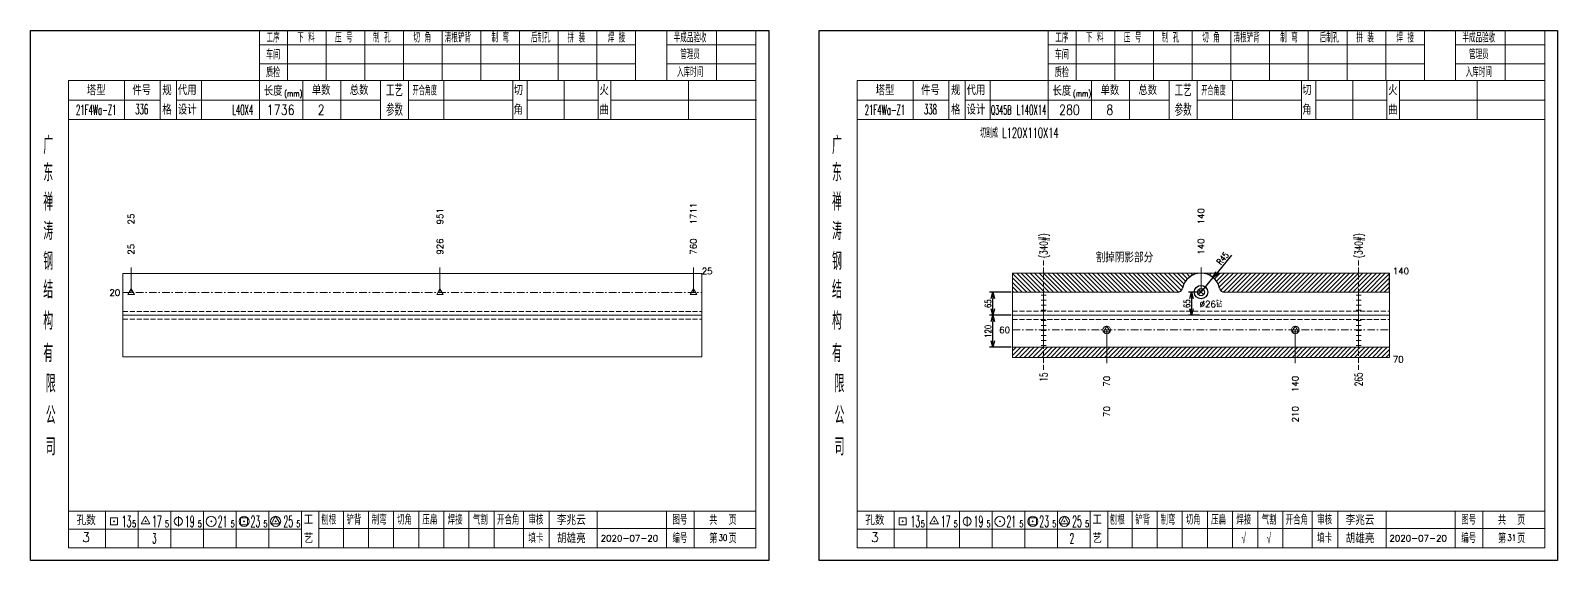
# Model space of a CAD drawing. Extents: x 1310 to 15542, y -76 to 8381.
# Drawn here: x 10568 to 11172, y 4374 to 4584 of the extents above; entities that cross this region are included whole.
import ezdxf
from ezdxf.enums import TextEntityAlignment as Align

# ---------------------------------------------------------------- set-up
doc = ezdxf.new("R2010")
doc.units = 0
doc.header["$MEASUREMENT"] = 0
doc.linetypes.add('一点画线', pattern=[5.2, 3, -1, 0.2, -1])
doc.linetypes.add('虚线', pattern=[2.75, 2, -0.75])
doc.layers.get('0').update_dxf_attribs({"linetype": 'CONTINUOUS', "lineweight": 25})
doc.layers.get('Defpoints').update_dxf_attribs({"linetype": 'CONTINUOUS'})
for name, color, linetype, lineweight in [('1', 7, 'CONTINUOUS', 25), ('2', 7, 'CONTINUOUS', 25), ('4', 7, 'CONTINUOUS', 25), ('5', 7, 'CONTINUOUS', 25)]:
    doc.layers.add(name, color=color, linetype=linetype, lineweight=lineweight)
doc.styles.add('DimFont', font='simplex.shx', dxfattribs={"width": 0.8, "bigfont": 'gbhzfs.shx'})
doc.styles.get("Standard").update_dxf_attribs({"font": 'simplex.shx', "width": 0.7, "height": 3, "bigfont": 'gbhzfs.shx'})
doc.dimstyles.new('DHDxfDimStyleOpen30', dxfattribs={"dimtxt": 2.5, "dimasz": 2.5, "dimexe": 1.25, "dimexo": 0.625, "dimtad": 2, "dimtxsty": 'DimFont', "dimblk": 'OPEN30', "dimblk1": 'OPEN30', "dimblk2": 'OPEN30', "dimcen": 2.5, "dimadec": 0, "dimazin": 0, "dimtfac": 1, "dimtmove": 0, "dimatfit": 3, "dimfxl": 0, "dimarcsym": 0})

# ---------------------------------------------------------------- blocks, each defined once
blk = doc.blocks.new('孔17.5')
at = {"layer": '5', "color": 7, "linetype": 'Continuous', "lineweight": 13}
for p, q in [((0, 1), (-0.866, -0.5)), ((-0.1, -0.1), (0.1, 0.1)), ((0.1, -0.1), (-0.1, 0.1)), ((0.866, -0.5), (0, 1)), ((-0.866, -0.5), (0.866, -0.5))]:
    blk.add_line(p, q, dxfattribs=at)
blk = doc.blocks.new('孔25.5')
at = {"layer": '5', "color": 7, "linetype": 'Continuous', "lineweight": 13}
for p, q in [((0, 1), (-0.866, -0.5)), ((-0.1, -0.1), (0.1, 0.1)), ((0.1, -0.1), (-0.1, 0.1)), ((0.866, -0.5), (0, 1)), ((-0.866, -0.5), (0.866, -0.5))]:
    blk.add_line(p, q, dxfattribs=at)
blk.add_circle((0, 0), 1, dxfattribs=at)
blk = doc.blocks.new('_OPEN30')
at = {"color": 0, "linetype": 'ByBlock', "lineweight": -2}
for p, q in [((-1, 0.27), (0, 0)), ((0, 0), (-1, -0.27)), ((0, 0), (-1, 0))]:
    blk.add_line(p, q, dxfattribs=at)
blk = doc.blocks.new('*D11')
at = {"color": 0, "linetype": 'Continuous', "lineweight": -2}
for p, q in [((11030.76, 4480.06), (11026.41, 4480.06)), ((11027.66, 4477.56), (11027.66, 4473.38)), ((11030.76, 4470.88), (11026.41, 4470.88))]:
    blk.add_line(p, q, dxfattribs=at)
at = {"layer": 'Defpoints', "color": 0, "linetype": 'Continuous'}
for p in [(11031.39, 4480.06), (11027.66, 4470.88), (11031.39, 4470.88)]:
    blk.add_point(p, dxfattribs=at)
at = {"color": 0, "linetype": 'Continuous', "lineweight": -2, "xscale": 2.5, "yscale": 2.5, "zscale": 2.5}
for p, rotation in [((11027.66, 4480.06), 90), ((11027.66, 4470.88), 270)]:
    blk.add_blockref('_OPEN30', p, dxfattribs=dict(at, rotation=rotation))
at = {"color": 0, "linetype": 'Continuous', "insert": (11025.79, 4475.47), "char_height": 2.5, "attachment_point": 5, "rotation": 90, "style": 'DimFont'}
blk.add_mtext('65', dxfattribs=at)
blk = doc.blocks.new('*D12')
at = {"color": 0, "linetype": 'Continuous', "lineweight": -2}
for p, q in [((10956.2, 4470.88), (10947.75, 4470.88)), ((10949, 4460.7), (10949, 4468.38)), ((10956.2, 4458.2), (10947.75, 4458.2))]:
    blk.add_line(p, q, dxfattribs=at)
at = {"layer": 'Defpoints', "color": 0, "linetype": 'Continuous'}
for p in [(10949, 4470.88), (10956.82, 4470.88), (10956.82, 4458.2)]:
    blk.add_point(p, dxfattribs=at)
at = {"color": 0, "linetype": 'Continuous', "lineweight": -2, "xscale": 2.5, "yscale": 2.5, "zscale": 2.5}
for p, rotation in [((10949, 4470.88), 90), ((10949, 4458.2), 270)]:
    blk.add_blockref('_OPEN30', p, dxfattribs=dict(at, rotation=rotation))
at = {"color": 0, "linetype": 'Continuous', "insert": (10947.12, 4464.54), "char_height": 2.5, "attachment_point": 5, "rotation": 90, "style": 'DimFont'}
blk.add_mtext('120', dxfattribs=at)
blk = doc.blocks.new('*D13')
at = {"color": 0, "linetype": 'Continuous', "lineweight": -2}
for p, q in [((10956.2, 4480.06), (10947.75, 4480.06)), ((10949, 4473.38), (10949, 4477.56)), ((10956.2, 4470.88), (10947.75, 4470.88))]:
    blk.add_line(p, q, dxfattribs=at)
at = {"layer": 'Defpoints', "color": 0, "linetype": 'Continuous'}
for p in [(10949, 4480.06), (10956.82, 4480.06), (10956.82, 4470.88)]:
    blk.add_point(p, dxfattribs=at)
at = {"color": 0, "linetype": 'Continuous', "lineweight": -2, "xscale": 2.5, "yscale": 2.5, "zscale": 2.5}
for p, rotation in [((10949, 4480.06), 90), ((10949, 4470.88), 270)]:
    blk.add_blockref('_OPEN30', p, dxfattribs=dict(at, rotation=rotation))
at = {"color": 0, "linetype": 'Continuous', "insert": (10947.12, 4475.47), "char_height": 2.5, "attachment_point": 5, "rotation": 90, "style": 'DimFont'}
blk.add_mtext('65', dxfattribs=at)
blk = doc.blocks.new('*D14')
at = {"color": 0, "linetype": 'Continuous', "lineweight": -2}
for p, q in [((11043.5, 4494.68), (11037.77, 4487.76)), ((11031.39, 4480.06), (11036.17, 4485.84))]:
    blk.add_line(p, q, dxfattribs=at)
at = {"layer": 'Defpoints', "color": 0, "linetype": 'Continuous'}
for p in [(11036.17, 4485.84), (11031.39, 4480.06)]:
    blk.add_point(p, dxfattribs=at)
at = {"color": 0, "linetype": 'Continuous', "lineweight": -2, "xscale": 2.5, "yscale": 2.5, "zscale": 2.5, "rotation": 230.3478719668352}
blk.add_blockref('_OPEN30', (11036.17, 4485.84), dxfattribs=at)
at = {"color": 0, "linetype": 'Continuous', "insert": (11039.99, 4493.38), "char_height": 2.5, "attachment_point": 5, "rotation": 50.34787, "style": 'DimFont'}
blk.add_mtext('R45', dxfattribs=at)
blk = doc.blocks.new('CTJGK')
at = {"color": 6, "linetype": 'Continuous'}
for p, q in [((0, 209.97), (292.13, 209.97)), ((0, 0), (0, 209.97)), ((292.13, 209.97), (292.13, 0)), ((292.13, 0), (0, 0))]:
    blk.add_line(p, q, dxfattribs=at)

msp = doc.modelspace()

# ---------------------------------------------------------------- hatches: boundary and pattern name
at = {"linetype": 'Continuous'}
h = msp.add_hatch(dxfattribs=at)
h.set_pattern_fill('ANSI31', color=0, scale=10, style=0)
h.set_pattern_definition([(135, (22062.7734, 0), (0.88388348, 0.88388348), [])])
h.paths.add_polyline_path([(10969.012, 4487.564), (11031.387, 4487.564, 0.3533665), (11024.055, 4481.643, -0.3533665), (11022.1, 4480.064), (10969.012, 4480.064)])
h.paths.add_polyline_path([(10956.822, 4487.564), (10969.012, 4487.564), (10969.012, 4480.064), (10956.822, 4480.064)])
h = msp.add_hatch(dxfattribs=at)
h.set_pattern_fill('ANSI31', color=0, scale=10, style=0)
h.paths.add_polyline_path([(11093.762, 4487.564), (11031.387, 4487.564, -0.3533665), (11038.719, 4481.643, 0.3533665), (11040.674, 4480.064), (11093.762, 4480.064)])
h.paths.add_polyline_path([(11105.952, 4487.564), (11093.762, 4487.564), (11093.762, 4480.064), (11105.952, 4480.064)])
h = msp.add_hatch(dxfattribs=at)
h.set_pattern_fill('ANSI31', color=0, scale=10, style=0)
h.paths.add_polyline_path([(10969.097, 4458.204), (10956.822, 4458.204), (10956.822, 4454.204), (10969.097, 4454.204)])
h.paths.add_polyline_path([(10994.104, 4458.204), (10969.097, 4458.204), (10969.097, 4454.204), (10994.104, 4454.204)])
h.paths.add_polyline_path([(11068.669, 4458.204), (10994.104, 4458.204), (10994.104, 4454.204), (11068.669, 4454.204)])
h.paths.add_polyline_path([(11093.762, 4458.204), (11068.669, 4458.204), (11068.669, 4454.204), (11093.762, 4454.204)])
h.paths.add_polyline_path([(11105.952, 4458.204), (11093.762, 4458.204), (11093.762, 4454.204), (11105.952, 4454.204)])

# ---------------------------------------------------------------- linework, layer by layer
at = {"color": 7, "linetype": 'Continuous', "lineweight": 13}
for p, q in [((10607.991, 4479.884), (10607.991, 4489.884)), ((10730.212, 4479.884), (10730.212, 4489.884)), ((10830.522, 4479.884), (10830.522, 4489.884)), ((11031.387, 4480.064), (11031.387, 4489.884)), ((10994.104, 4465.064), (10994.104, 4451.884)), ((11068.669, 4465.064), (11068.669, 4451.884))]:
    msp.add_line(p, q, dxfattribs=at)
at = {"color": 7, "linetype": 'Continuous', "lineweight": 18}
for p, q in [((10604.692, 4487.384), (10604.692, 4454.384)), ((10604.692, 4487.384), (10833.822, 4487.384)), ((10833.822, 4487.384), (10833.822, 4454.384)), ((10956.822, 4487.564), (10956.822, 4454.204)), ((10956.822, 4487.564), (11105.952, 4487.564)), ((10956.822, 4480.064), (11022.1, 4480.064)), ((11040.674, 4480.064), (11105.952, 4480.064)), ((11105.952, 4480.064), (11105.952, 4454.204)), ((10604.692, 4470.884), (10833.822, 4470.884)), ((10956.822, 4470.884), (11105.952, 4470.884))]:
    msp.add_line(p, q, dxfattribs=at)
at = {"color": 0, "linetype": 'Continuous'}
msp.add_line((11105.952, 4480.064), (11105.952, 4487.564), dxfattribs=at)
at = {"color": 3, "linetype": '一点画线', "lineweight": 13}
for p, q in [((10604.692, 4479.884), (10833.822, 4479.884)), ((10956.822, 4465.064), (11105.952, 4465.064))]:
    msp.add_line(p, q, dxfattribs=at)
at = {"color": 8, "linetype": 'Continuous', "lineweight": 9}
for p, q in [((11030.387, 4479.064), (11032.387, 4481.064)), ((11030.387, 4481.064), (11032.387, 4479.064))]:
    msp.add_line(p, q, dxfattribs=at)
at = {"color": 1, "linetype": '虚线', "lineweight": 18}
for p, q in [((10604.692, 4472.384), (10833.822, 4472.384)), ((10956.822, 4472.564), (11105.952, 4472.564)), ((10604.692, 4469.384), (10833.822, 4469.384)), ((10956.822, 4469.204), (11105.952, 4469.204))]:
    msp.add_line(p, q, dxfattribs=at)
at = {"color": 0, "linetype": 'Continuous'}
for radius in [2.656, 1.414]:
    msp.add_circle((11031.387, 4480.064), radius, dxfattribs=at)
for centre, radius, start, end in [((11031.387, 4480.064), 7.5, 12.153197, 167.846803), ((11022.1, 4482.064), 2, 270, 347.846803), ((11040.674, 4482.064), 2, 192.153197, 270)]:
    msp.add_arc(centre, radius, start, end, dxfattribs=at)
at = {"layer": '1', "color": 7, "linetype": 'Continuous', "lineweight": 18}
for p, q in [((10604.692, 4454.384), (10833.822, 4454.384)), ((10956.822, 4458.204), (11105.952, 4458.204)), ((10956.822, 4454.204), (11105.952, 4454.204))]:
    msp.add_line(p, q, dxfattribs=at)
at = {"layer": '2', "color": 216, "linetype": '虚线', "lineweight": 13}
for p, q in [((10969.097, 4492.564), (10969.097, 4449.204)), ((11093.762, 4492.564), (11093.762, 4449.204))]:
    msp.add_line(p, q, dxfattribs=at)
at = {"layer": '2', "color": 7, "linetype": 'Continuous', "lineweight": 13}
for p, q in [((10970.097, 4478.884), (10968.097, 4478.884)), ((10969.097, 4470.884), (10969.097, 4479.624)), ((11094.762, 4478.884), (11092.762, 4478.884)), ((11093.762, 4470.884), (11093.762, 4480.064)), ((10970.097, 4476.884), (10968.097, 4476.884)), ((10970.097, 4474.884), (10968.097, 4474.884)), ((10970.097, 4472.884), (10968.097, 4472.884)), ((11094.762, 4476.884), (11092.762, 4476.884)), ((11094.762, 4474.884), (11092.762, 4474.884)), ((11094.762, 4472.884), (11092.762, 4472.884)), ((10968.097, 4468.884), (10970.097, 4468.884)), ((10968.097, 4466.884), (10970.097, 4466.884)), ((10969.097, 4470.884), (10969.097, 4458.204)), ((11092.762, 4468.884), (11094.762, 4468.884)), ((11092.762, 4466.884), (11094.762, 4466.884)), ((11093.762, 4470.884), (11093.762, 4458.204)), ((10968.097, 4464.884), (10970.097, 4464.884)), ((10968.097, 4462.884), (10970.097, 4462.884)), ((10968.097, 4460.884), (10970.097, 4460.884)), ((11092.762, 4464.884), (11094.762, 4464.884)), ((11092.762, 4462.884), (11094.762, 4462.884)), ((11092.762, 4460.884), (11094.762, 4460.884)), ((10968.097, 4458.884), (10970.097, 4458.884)), ((11092.762, 4458.884), (11094.762, 4458.884))]:
    msp.add_line(p, q, dxfattribs=at)
at = {"layer": '4', "color": 1, "linetype": 'Continuous', "lineweight": 18}
for p, q in [((10568.192, 4583.711), (10568.192, 4373.741)), ((10860.322, 4583.711), (10568.192, 4583.711)), ((10658.822, 4583.711), (10658.822, 4563.871)), ((10669.852, 4583.711), (10669.852, 4563.851)), ((10685.162, 4583.711), (10685.162, 4563.851)), ((10700.482, 4583.711), (10700.482, 4563.851)), ((10715.792, 4583.711), (10715.792, 4563.851)), ((10731.102, 4583.711), (10731.102, 4563.851)), ((10746.412, 4583.711), (10746.412, 4563.851)), ((10761.732, 4583.711), (10761.732, 4563.851)), ((10777.042, 4583.711), (10777.042, 4563.851)), ((10792.352, 4583.711), (10792.352, 4563.851)), ((10807.662, 4583.711), (10807.662, 4563.871)), ((10807.662, 4583.711), (10807.662, 4563.851)), ((10819.942, 4583.711), (10819.942, 4563.851)), ((10839.692, 4583.711), (10839.692, 4563.851)), ((10855.272, 4583.711), (10855.272, 4563.851)), ((10860.322, 4553.911), (10860.322, 4583.711)), ((10880.322, 4583.711), (10880.322, 4373.741)), ((11172.452, 4583.711), (10880.322, 4583.711)), ((10970.952, 4583.711), (10970.952, 4563.871)), ((10981.982, 4583.711), (10981.982, 4563.851)), ((10997.292, 4583.711), (10997.292, 4563.851)), ((11012.612, 4583.711), (11012.612, 4563.851)), ((11027.922, 4583.711), (11027.922, 4563.851)), ((11043.232, 4583.711), (11043.232, 4563.851)), ((11058.542, 4583.711), (11058.542, 4563.851)), ((11073.862, 4583.711), (11073.862, 4563.851)), ((11089.172, 4583.711), (11089.172, 4563.851)), ((11104.482, 4583.711), (11104.482, 4563.851)), ((11119.792, 4583.711), (11119.792, 4563.871)), ((11119.792, 4583.711), (11119.792, 4563.851)), ((11132.072, 4583.711), (11132.072, 4563.851)), ((11151.822, 4583.711), (11151.822, 4563.851)), ((11167.402, 4583.711), (11167.402, 4563.851)), ((11172.452, 4553.911), (11172.452, 4583.711)), ((10807.662, 4577.981), (10658.822, 4577.981)), ((10855.272, 4577.981), (10819.942, 4577.981)), ((11119.792, 4577.981), (10970.952, 4577.981)), ((11167.402, 4577.981), (11132.072, 4577.981)), ((10807.662, 4570.501), (10658.822, 4570.501)), ((10855.272, 4570.501), (10819.942, 4570.501)), ((11119.792, 4570.501), (10970.952, 4570.501)), ((11167.402, 4570.501), (11132.072, 4570.501)), ((10583.202, 4563.851), (10583.202, 4378.791)), ((10855.272, 4563.851), (10583.202, 4563.851)), ((10605.322, 4563.861), (10605.322, 4548.441)), ((10619.472, 4548.441), (10619.472, 4563.851)), ((10625.972, 4548.441), (10625.972, 4563.851)), ((10635.842, 4563.851), (10635.842, 4548.441)), ((10658.822, 4563.871), (10658.822, 4548.441)), ((10675.942, 4563.851), (10675.942, 4548.441)), ((10690.992, 4563.851), (10690.992, 4548.441)), ((10706.692, 4563.851), (10706.692, 4548.441)), ((10717.752, 4563.851), (10717.752, 4548.441)), ((10731.702, 4563.851), (10731.702, 4548.441)), ((10759.002, 4563.851), (10759.002, 4548.441)), ((10764.762, 4563.851), (10764.762, 4548.441)), ((10779.382, 4563.851), (10779.382, 4548.441)), ((10792.842, 4563.851), (10792.842, 4548.441)), ((10797.832, 4563.851), (10797.832, 4548.441)), ((10828.572, 4563.851), (10828.572, 4548.441)), ((10855.272, 4378.791), (10855.272, 4563.851)), ((10895.332, 4563.851), (10895.332, 4378.791)), ((11167.402, 4563.851), (10895.332, 4563.851)), ((10917.452, 4563.861), (10917.452, 4548.441)), ((10931.602, 4548.441), (10931.602, 4563.851)), ((10938.102, 4548.441), (10938.102, 4563.851)), ((10947.972, 4563.851), (10947.972, 4548.441)), ((10970.952, 4563.871), (10970.952, 4548.441)), ((10988.072, 4563.851), (10988.072, 4548.441)), ((11003.122, 4563.851), (11003.122, 4548.441)), ((11018.822, 4563.851), (11018.822, 4548.441)), ((11029.882, 4563.851), (11029.882, 4548.441)), ((11043.832, 4563.851), (11043.832, 4548.441)), ((11071.132, 4563.851), (11071.132, 4548.441)), ((11076.892, 4563.851), (11076.892, 4548.441)), ((11091.512, 4563.851), (11091.512, 4548.441)), ((11104.972, 4563.851), (11104.972, 4548.441)), ((11109.962, 4563.851), (11109.962, 4548.441)), ((11140.702, 4563.851), (11140.702, 4548.441)), ((11167.402, 4378.791), (11167.402, 4563.851)), ((10706.692, 4556.141), (10625.972, 4556.141)), ((10717.752, 4556.141), (10759.002, 4556.141)), ((10764.762, 4556.141), (10792.842, 4556.141)), ((10797.832, 4556.141), (10855.452, 4556.141)), ((11018.822, 4556.141), (10938.102, 4556.141)), ((11029.882, 4556.141), (11071.132, 4556.141)), ((11076.892, 4556.141), (11104.972, 4556.141)), ((11109.962, 4556.141), (11167.582, 4556.141)), ((10619.472, 4556.091), (10583.202, 4556.091)), ((10860.322, 4373.741), (10860.322, 4553.911)), ((10931.602, 4556.091), (10895.332, 4556.091)), ((11172.452, 4373.741), (11172.452, 4553.911)), ((10855.452, 4548.441), (10583.202, 4548.441)), ((11167.582, 4548.441), (10895.332, 4548.441)), ((10583.202, 4393.321), (10855.272, 4393.321)), ((10597.892, 4393.321), (10597.892, 4378.791)), ((10610.822, 4378.791), (10610.822, 4393.321)), ((10623.752, 4393.321), (10623.752, 4378.791)), ((10636.672, 4378.791), (10636.672, 4393.321)), ((10649.602, 4393.321), (10649.602, 4378.791)), ((10662.532, 4378.791), (10662.532, 4393.321)), ((10675.452, 4378.791), (10675.452, 4393.321)), ((10682.322, 4378.791), (10682.322, 4393.321)), ((10691.982, 4378.791), (10691.982, 4393.321)), ((10701.922, 4378.791), (10701.922, 4393.321)), ((10711.862, 4378.791), (10711.862, 4393.321)), ((10721.812, 4378.791), (10721.812, 4393.321)), ((10731.752, 4378.791), (10731.752, 4393.321)), ((10741.692, 4378.791), (10741.692, 4393.321)), ((10751.642, 4378.791), (10751.642, 4393.321)), ((10763.282, 4378.791), (10763.282, 4393.321)), ((10773.432, 4378.791), (10773.432, 4393.321)), ((10792.492, 4378.791), (10792.492, 4393.321)), ((10819.872, 4378.791), (10819.872, 4393.321)), ((10830.832, 4378.791), (10830.832, 4393.321)), ((10895.332, 4393.321), (11167.402, 4393.321)), ((10910.022, 4393.321), (10910.022, 4378.791)), ((10922.952, 4378.791), (10922.952, 4393.321)), ((10935.882, 4393.321), (10935.882, 4378.791)), ((10948.802, 4378.791), (10948.802, 4393.321)), ((10961.732, 4393.321), (10961.732, 4378.791)), ((10974.662, 4378.791), (10974.662, 4393.321)), ((10987.582, 4378.791), (10987.582, 4393.321)), ((10994.452, 4378.791), (10994.452, 4393.321)), ((11004.112, 4378.791), (11004.112, 4393.321)), ((11014.052, 4378.791), (11014.052, 4393.321)), ((11023.992, 4378.791), (11023.992, 4393.321)), ((11033.942, 4378.791), (11033.942, 4393.321)), ((11043.882, 4378.791), (11043.882, 4393.321)), ((11053.822, 4378.791), (11053.822, 4393.321)), ((11063.772, 4378.791), (11063.772, 4393.321)), ((11075.412, 4378.791), (11075.412, 4393.321)), ((11085.562, 4378.791), (11085.562, 4393.321)), ((11104.622, 4378.791), (11104.622, 4393.321)), ((11132.002, 4378.791), (11132.002, 4393.321)), ((11142.962, 4378.791), (11142.962, 4393.321)), ((10675.452, 4386.191), (10583.202, 4386.191)), ((10682.282, 4386.351), (10855.272, 4386.351)), ((10987.582, 4386.191), (10895.332, 4386.191)), ((10994.412, 4386.351), (11167.402, 4386.351)), ((10583.202, 4378.791), (10855.272, 4378.791)), ((10895.332, 4378.791), (11167.402, 4378.791)), ((10568.192, 4373.741), (10860.322, 4373.741)), ((10880.322, 4373.741), (11172.452, 4373.741))]:
    msp.add_line(p, q, dxfattribs=at)
at = {"layer": '4', "color": 7, "linetype": 'Continuous', "lineweight": 13}
for p, q in [((10599.778, 4387.827), (10599.778, 4390.655)), ((10599.778, 4390.655), (10602.606, 4390.655)), ((10602.606, 4387.827), (10599.778, 4387.827)), ((10600.992, 4389.041), (10601.392, 4389.441)), ((10601.392, 4389.041), (10600.992, 4389.441)), ((10602.606, 4390.655), (10602.606, 4387.827)), ((10613.692, 4391.241), (10611.96, 4388.241)), ((10611.96, 4388.241), (10615.424, 4388.241)), ((10613.492, 4389.041), (10613.892, 4389.441)), ((10613.892, 4389.041), (10613.492, 4389.441)), ((10615.424, 4388.241), (10613.692, 4391.241)), ((10626.692, 4391.241), (10626.692, 4387.241)), ((10639.492, 4389.041), (10639.892, 4389.441)), ((10639.892, 4389.041), (10639.492, 4389.441)), ((10651.278, 4387.827), (10651.278, 4390.655)), ((10651.278, 4390.655), (10654.106, 4390.655)), ((10654.106, 4387.827), (10651.278, 4387.827)), ((10652.492, 4389.041), (10652.892, 4389.441)), ((10652.892, 4389.041), (10652.492, 4389.441)), ((10654.106, 4390.655), (10654.106, 4387.827)), ((10665.192, 4391.241), (10663.46, 4388.241)), ((10663.46, 4388.241), (10666.924, 4388.241)), ((10664.992, 4389.041), (10665.392, 4389.441)), ((10665.392, 4389.041), (10664.992, 4389.441)), ((10666.924, 4388.241), (10665.192, 4391.241)), ((10911.908, 4387.827), (10911.908, 4390.655)), ((10911.908, 4390.655), (10914.736, 4390.655)), ((10914.736, 4387.827), (10911.908, 4387.827)), ((10913.122, 4389.041), (10913.522, 4389.441)), ((10913.522, 4389.041), (10913.122, 4389.441)), ((10914.736, 4390.655), (10914.736, 4387.827)), ((10925.822, 4391.241), (10924.09, 4388.241)), ((10924.09, 4388.241), (10927.554, 4388.241)), ((10925.622, 4389.041), (10926.022, 4389.441)), ((10926.022, 4389.041), (10925.622, 4389.441)), ((10927.554, 4388.241), (10925.822, 4391.241)), ((10938.822, 4391.241), (10938.822, 4387.241)), ((10951.622, 4389.041), (10952.022, 4389.441)), ((10952.022, 4389.041), (10951.622, 4389.441)), ((10963.408, 4387.827), (10963.408, 4390.655)), ((10963.408, 4390.655), (10966.236, 4390.655)), ((10966.236, 4387.827), (10963.408, 4387.827)), ((10964.622, 4389.041), (10965.022, 4389.441)), ((10965.022, 4389.041), (10964.622, 4389.441)), ((10966.236, 4390.655), (10966.236, 4387.827)), ((10977.322, 4391.241), (10975.59, 4388.241)), ((10975.59, 4388.241), (10979.054, 4388.241)), ((10977.122, 4389.041), (10977.522, 4389.441)), ((10977.522, 4389.041), (10977.122, 4389.441)), ((10979.054, 4388.241), (10977.322, 4391.241))]:
    msp.add_line(p, q, dxfattribs=at)
for centre, radius in [((10626.692, 4389.241), 1.6), ((10639.692, 4389.241), 2), ((10652.692, 4389.241), 2), ((10665.192, 4389.241), 2), ((10938.822, 4389.241), 1.6), ((10951.822, 4389.241), 2), ((10964.822, 4389.241), 2), ((10977.322, 4389.241), 2)]:
    msp.add_circle(centre, radius, dxfattribs=at)

# ---------------------------------------------------------------- block references
at = {"color": 0, "linetype": 'Continuous'}
for p in [(10568.192, 4373.741), (10880.322, 4373.741)]:
    msp.add_blockref('CTJGK', p, dxfattribs=at)
at = {"color": 8, "linetype": 'Continuous', "lineweight": 9, "xscale": 1.5, "yscale": 1.5, "zscale": 1.5}
for p in [(10607.991, 4479.884), (10730.212, 4479.884), (10830.522, 4479.884)]:
    msp.add_blockref('孔17.5', p, dxfattribs=at)
at = {"layer": '1', "color": 8, "linetype": 'Continuous', "lineweight": 9, "xscale": 1.5, "yscale": 1.5, "zscale": 1.5}
for p in [(10994.104, 4465.064), (11068.669, 4465.064)]:
    msp.add_blockref('孔25.5', p, dxfattribs=at)

# ---------------------------------------------------------------- texts
at = {"color": 7, "linetype": 'Continuous', "lineweight": 13}
for s, p in [('1711', (10830.522, 4506.884)), ('25', (10607.991, 4506.884)), ('951', (10730.212, 4506.884)), ('140', (11031.387, 4506.884))]:
    msp.add_text(s, height=2.5, rotation=90, dxfattribs=at).set_placement(p, align=Align.MIDDLE_LEFT)
at = {"color": 8, "linetype": 'Continuous', "lineweight": 9}
for s, p in [('25', (10607.991, 4494.884)), ('926', (10730.212, 4494.884)), ('760', (10830.522, 4494.884)), ('140', (11031.387, 4494.884))]:
    msp.add_text(s, height=2.5, rotation=90, dxfattribs=at).set_placement(p, align=Align.MIDDLE_LEFT)
at = {"color": 7, "linetype": 'Continuous', "lineweight": 13}
for s, p in [('25', (10833.822, 4488.384)), ('140', (11107.293, 4488.384)), ('%%C26钻', (11030.835, 4475.3))]:
    msp.add_text(s, height=2.5, dxfattribs=at).set_placement(p, align=Align.MIDDLE_LEFT)
for s, p in [('20', (10603.692, 4479.884)), ('60', (10955.822, 4465.064))]:
    msp.add_text(s, height=2.5, dxfattribs=at).set_placement(p, align=Align.MIDDLE_RIGHT)
at = {"layer": '1', "color": 7, "linetype": 'Continuous', "lineweight": 13}
msp.add_text('70', height=2.5, dxfattribs=at).set_placement((11107.293, 4453.384), align=Align.MIDDLE_LEFT)
at = {"layer": '1', "color": 8, "linetype": 'Continuous', "lineweight": 9}
for s, p in [('70', (10994.104, 4446.884)), ('140', (11068.669, 4446.884))]:
    msp.add_text(s, height=2.5, rotation=90, dxfattribs=at).set_placement(p, align=Align.MIDDLE_RIGHT)
at = {"layer": '1', "color": 7, "linetype": 'Continuous', "lineweight": 13}
for s, p in [('70', (10994.104, 4434.884)), ('210', (11068.669, 4434.884))]:
    msp.add_text(s, height=2.5, rotation=90, dxfattribs=at).set_placement(p, align=Align.MIDDLE_RIGHT)
at = {"layer": '2', "color": 7, "linetype": 'Continuous', "lineweight": 13, "width": 0.7}
for p in [(10969.097, 4493.564), (11093.762, 4493.564)]:
    msp.add_text('(340#)', height=3, rotation=90, dxfattribs=at).set_placement(p, align=Align.MIDDLE_LEFT)
for s, p in [('15', (10969.097, 4448.204)), ('265', (11093.762, 4448.204))]:
    msp.add_text(s, height=3, rotation=90, dxfattribs=at).set_placement(p, align=Align.MIDDLE_RIGHT)
at = {"layer": '4', "color": 1, "linetype": 'Continuous', "lineweight": 25}
for s, height, width, p in [('工序', 3.7, 0.7, (10664.192, 4580.841)), ('下 料', 3.7, 0.7, (10677.192, 4580.841)), ('压 号', 3.7, 0.7, (10692.192, 4580.841)), ('制 孔', 3.7, 0.7, (10707.192, 4580.841)), ('切 角', 3.7, 0.7, (10723.192, 4580.841)), ('清根铲背 ', 3.7, 0.7, (10738.192, 4580.841)), (' 制 弯', 3.7, 0.7, (10753.192, 4580.841)), (' 后制孔', 3.7, 0.7, (10769.192, 4580.841)), ('拼 装', 3.7, 0.7, (10784.192, 4580.841)), (' 焊 接', 3.7, 0.7, (10799.192, 4580.841)), ('半成品验收', 3.7, 0.7, (10829.192, 4580.841)), ('工序', 3.7, 0.7, (10976.322, 4580.841)), ('下 料', 3.7, 0.7, (10989.322, 4580.841)), ('压 号', 3.7, 0.7, (11004.322, 4580.841)), ('制 孔', 3.7, 0.7, (11019.322, 4580.841)), ('切 角', 3.7, 0.7, (11035.322, 4580.841)), ('清根铲背 ', 3.7, 0.7, (11050.322, 4580.841)), (' 制 弯', 3.7, 0.7, (11065.322, 4580.841)), (' 后制孔', 3.7, 0.7, (11081.322, 4580.841)), ('拼 装', 3.7, 0.7, (11096.322, 4580.841)), (' 焊 接', 3.7, 0.7, (11111.322, 4580.841)), ('半成品验收', 3.7, 0.7, (11141.322, 4580.841)), ('车间', 4, 0.7, (10664.192, 4574.241)), ('管理员', 3.7, 0.7, (10829.192, 4574.241)), ('车间', 4, 0.7, (10976.322, 4574.241)), ('管理员', 3.7, 0.7, (11141.322, 4574.241)), ('质检', 4, 0.7, (10664.192, 4567.181)), ('入库时间', 3.7, 0.7, (10829.192, 4567.181)), ('质检', 4, 0.7, (10976.322, 4567.181)), ('入库时间', 3.7, 0.7, (11141.322, 4567.181)), ('工艺', 4.8, 0.7, (10712.192, 4560.001)), ('开合角度', 4, 0.6, (10724.192, 4560.001)), ('工艺', 4.8, 0.7, (11024.322, 4560.001)), ('开合角度', 4, 0.6, (11036.322, 4560.001)), ('(mm)', 2.24, 0.7, (10672.192, 4558.741)), ('(mm)', 2.24, 0.7, (10984.322, 4558.741)), ('21F4Wa-Z1', 4, 0.5, (10594.192, 4552.261)), ('336', 4, 0.5, (10612.192, 4552.511)), ('L40X4', 4, 0.5, (10652.192, 4552.241)), ('1736', 4, 0.8, (10667.192, 4552.291)), ('2', 4, 0.8, (10683.192, 4552.291)), ('参数', 4.8, 0.7, (10712.192, 4552.291)), ('21F4Wa-Z1', 4, 0.5, (10906.322, 4552.261)), ('338', 4, 0.5, (10924.322, 4552.511)), ('Q345B', 3.5, 0.5, (10952.322, 4552.241)), ('L140X14', 4, 0.5, (10964.322, 4552.241)), ('280', 4, 0.8, (10979.322, 4552.291)), ('8', 4, 0.8, (10995.322, 4552.291)), ('参数', 4.8, 0.7, (11024.322, 4552.291)), ('广', 6.96, 0.7, (10575.192, 4538.211)), ('广', 6.96, 0.7, (10887.322, 4538.211)), ('东', 6.96, 0.7, (10575.192, 4527.421)), ('东', 6.96, 0.7, (10887.322, 4527.421)), ('禅', 6.96, 0.7, (10575.192, 4515.831)), ('禅', 6.96, 0.7, (10887.322, 4515.831)), ('涛', 6.96, 0.7, (10575.192, 4504.231)), ('涛', 6.96, 0.7, (10887.322, 4504.231)), ('钢', 6.96, 0.7, (10575.192, 4492.341)), ('钢', 6.96, 0.7, (10887.322, 4492.341)), ('结', 6.96, 0.7, (10575.192, 4481.031)), ('结', 6.96, 0.7, (10887.322, 4481.031)), ('构', 6.96, 0.7, (10575.192, 4468.651)), ('构', 6.96, 0.7, (10887.322, 4468.651)), ('有', 6.96, 0.7, (10575.192, 4455.841)), ('有', 6.96, 0.7, (10887.322, 4455.841)), ('限', 6.96, 0.7, (10576.192, 4443.841)), ('限', 6.96, 0.7, (10888.322, 4443.841)), ('公', 6.96, 0.7, (10576.192, 4431.301)), ('公', 6.96, 0.7, (10888.322, 4431.301)), ('司', 6.96, 0.7, (10576.192, 4418.821)), ('司', 6.96, 0.7, (10888.322, 4418.821)), ('13', 4.47, 0.5, (10606.192, 4389.241)), ('5', 2.68, 0.6, (10609.192, 4388.241)), ('17', 4.47, 0.5, (10618.192, 4389.241)), ('5', 2.68, 0.6, (10622.192, 4388.241)), ('19', 4.47, 0.5, (10631.192, 4389.241)), ('5', 2.68, 0.6, (10635.192, 4388.241)), ('21', 4.47, 0.5, (10644.192, 4389.241)), ('5', 2.68, 0.6, (10648.192, 4388.241)), ('23', 4.47, 0.5, (10657.192, 4389.241)), ('5', 2.68, 0.6, (10661.192, 4388.241)), ('25', 4.47, 0.5, (10670.192, 4389.241)), ('5', 2.68, 0.6, (10674.192, 4388.241)), ('刨根', 3.7, 0.8, (10686.192, 4389.841)), ('铲背', 3.7, 0.8, (10696.192, 4389.841)), ('制弯', 3.7, 0.8, (10706.192, 4389.841)), ('切角', 3.7, 0.8, (10716.192, 4389.841)), ('压扁', 3.7, 0.8, (10726.192, 4389.841)), ('焊接', 3.7, 0.8, (10736.192, 4389.841)), ('气割', 3.7, 0.8, (10746.192, 4389.841)), ('开合角', 3.7, 0.8, (10757.192, 4389.841)), ('审核', 3.7, 0.8, (10768.192, 4389.841)), ('图号', 3.7, 0.8, (10825.192, 4389.841)), ('共  页', 4, 0.8, (10842.192, 4389.841)), ('13', 4.47, 0.5, (10918.322, 4389.241)), ('5', 2.68, 0.6, (10921.322, 4388.241)), ('17', 4.47, 0.5, (10930.322, 4389.241)), ('5', 2.68, 0.6, (10934.322, 4388.241)), ('19', 4.47, 0.5, (10943.322, 4389.241)), ('5', 2.68, 0.6, (10947.322, 4388.241)), ('21', 4.47, 0.5, (10956.322, 4389.241)), ('5', 2.68, 0.6, (10960.322, 4388.241)), ('23', 4.47, 0.5, (10969.322, 4389.241)), ('5', 2.68, 0.6, (10973.322, 4388.241)), ('25', 4.47, 0.5, (10982.322, 4389.241)), ('5', 2.68, 0.6, (10986.322, 4388.241)), ('刨根', 3.7, 0.8, (10998.322, 4389.841)), ('铲背', 3.7, 0.8, (11008.322, 4389.841)), ('制弯', 3.7, 0.8, (11018.322, 4389.841)), ('切角', 3.7, 0.8, (11028.322, 4389.841)), ('压扁', 3.7, 0.8, (11038.322, 4389.841)), ('焊接', 3.7, 0.8, (11048.322, 4389.841)), ('气割', 3.7, 0.8, (11058.322, 4389.841)), ('开合角', 3.7, 0.8, (11069.322, 4389.841)), ('审核', 3.7, 0.8, (11080.322, 4389.841)), ('图号', 3.7, 0.8, (11137.322, 4389.841)), ('共  页', 4, 0.8, (11154.322, 4389.841)), ('3', 4, 0.5, (10617.192, 4382.491)), ('填卡', 3.7, 0.8, (10768.192, 4382.571)), ('编号', 3.7, 0.8, (10825.192, 4382.571)), ('第  页', 4, 0.8, (10842.192, 4382.571)), ('2', 4, 0.5, (10980.322, 4382.491)), ('√', 4, 0.6, (11048.322, 4382.571)), ('√', 4, 0.6, (11058.262, 4382.571)), ('填卡', 3.7, 0.8, (11080.322, 4382.571)), ('编号', 3.7, 0.8, (11137.322, 4382.571)), ('第  页', 4, 0.8, (11154.322, 4382.571))]:
    msp.add_text(s, height=height, dxfattribs=dict(at, width=width)).set_placement(p, align=Align.MIDDLE_CENTER)
for s, height, p in [('塔型', 3.7, (10594.192, 4559.971)), ('件号', 3.7, (10612.192, 4559.971)), ('规', 3.7, (10622.192, 4560.001)), ('代用', 3.7, (10630.192, 4560.001)), ('单数', 3.7, (10683.192, 4560.001)), ('总数', 3.7, (10698.192, 4560.001)), ('火', 3.7, (10795.192, 4560.001)), ('塔型', 3.7, (10906.322, 4559.971)), ('件号', 3.7, (10924.322, 4559.971)), ('规', 3.7, (10934.322, 4560.001)), ('代用', 3.7, (10942.322, 4560.001)), ('单数', 3.7, (10995.322, 4560.001)), ('总数', 3.7, (11010.322, 4560.001)), ('火', 3.7, (11107.322, 4560.001)), ('长度', 3.7, (10664.192, 4559.741)), ('切', 3.7, (10761.192, 4560.001)), ('长度', 3.7, (10976.322, 4559.741)), ('切', 3.7, (11073.322, 4560.001)), ('格', 3.7, (10622.192, 4552.291)), ('设计', 3.7, (10630.192, 4552.291)), ('角', 3.7, (10761.192, 4552.291)), ('曲', 3.7, (10795.192, 4552.291)), ('格', 3.7, (10934.322, 4552.291)), ('设计', 3.7, (10942.322, 4552.291)), ('角', 3.7, (11073.322, 4552.291)), ('曲', 3.7, (11107.322, 4552.291)), ('孔数', 4, (10590.192, 4389.761)), ('工', 3.7, (10678.192, 4389.841)), ('李兆云', 4, (10782.192, 4389.841)), ('孔数', 4, (10902.322, 4389.761)), ('工', 3.7, (10990.322, 4389.841)), ('李兆云', 4, (11094.322, 4389.841)), ('3', 3.7, (10590.192, 4382.931)), ('艺', 3.7, (10678.192, 4382.491)), ('胡雄亮', 4, (10782.192, 4382.571)), ('2020-07-20', 2.5, (10805.192, 4382.571)), ('3', 3.7, (10902.322, 4382.931)), ('艺', 3.7, (10990.322, 4382.491)), ('胡雄亮', 4, (11094.322, 4382.571)), ('2020-07-20', 2.5, (11117.322, 4382.571))]:
    msp.add_text(s, height=height, dxfattribs=at).set_placement(p, align=Align.MIDDLE_CENTER)
at = {"layer": '4', "color": 6, "linetype": 'Continuous', "lineweight": 25}
for s, height, width, p in [('切割成 L120X110X14', 4, 0.6, (10959.482, 4543.216)), ('30', 2.5, 0.8, (10842.217, 4382.799)), ('31', 2.5, 0.8, (11154.347, 4382.799))]:
    msp.add_text(s, height=height, dxfattribs=dict(at, width=width)).set_placement(p, align=Align.MIDDLE_CENTER)
at = {"layer": '4', "color": 2, "linetype": 'Continuous', "lineweight": 25}
msp.add_text('割掉阴影部分', height=4, dxfattribs=at).set_placement((11001.087, 4493.864), align=Align.MIDDLE_CENTER)

# ---------------------------------------------------------------- dimensions: what is measured, and where the dimension line sits
at = {"color": 0, "linetype": 'Continuous'}
dim = msp.add_radius_dim(center=(11031.387, 4480.064), mpoint=(11036.173, 4485.839), text='R45', dimstyle='DHDxfDimStyleOpen30', dxfattribs=at)
dim.commit()
dim.dimension.update_dxf_attribs({"geometry": '*D14', "text_midpoint": (11039.99, 4493.382)})
for base, p1, p2, text, picture, middle in [((10948.995, 4480.064), (10956.822, 4470.884), (10956.822, 4480.064), '65', '*D13', (10947.12, 4475.474)), ((11027.664, 4470.884), (11031.387, 4480.064), (11031.387, 4470.884), '65', '*D11', (11025.789, 4475.474)), ((10948.995, 4470.884), (10956.822, 4458.204), (10956.822, 4470.884), '120', '*D12', (10947.12, 4464.544))]:
    dim = msp.add_linear_dim(base=base, p1=p1, p2=p2, angle=90, text=text, dimstyle='DHDxfDimStyleOpen30', dxfattribs=at)
    dim.commit()
    dim.dimension.update_dxf_attribs({"geometry": picture, "text_midpoint": middle})

doc.saveas('drawing.dxf')
